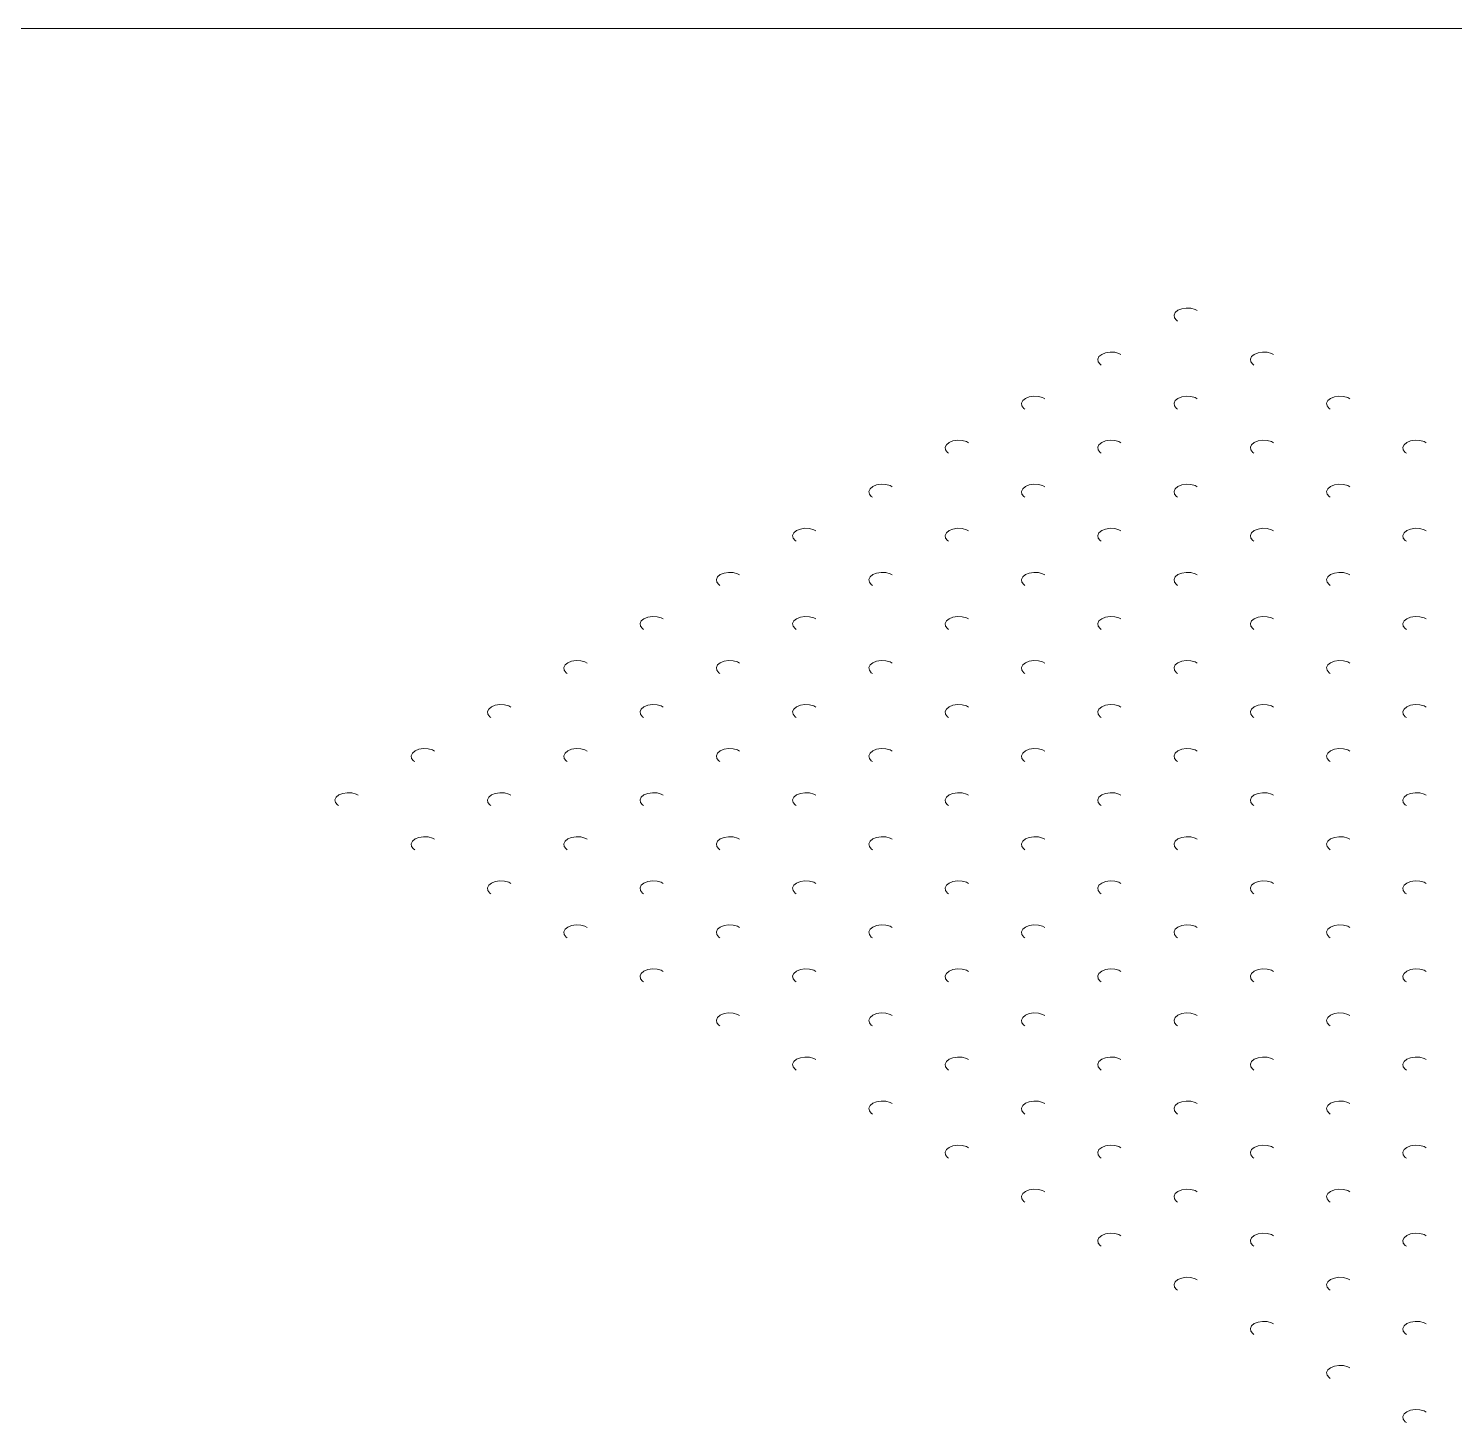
# Model space of a CAD drawing. Header units: millimetres. Extents: x 2 to 278, y 1 to 215.
# Drawn here: x 168.6 to 224.6, y 160 to 214.6 of the extents above; entities that cross this region are included whole.
import ezdxf

# ---------------------------------------------------------------- set-up
doc = ezdxf.new("R2010")
doc.units = ezdxf.units.MM
doc.linetypes.add('HIDDEN', pattern=[1.905, 1.27, -0.635])

msp = doc.modelspace()

# ---------------------------------------------------------------- linework, layer by layer
at = {"color": 7, "linetype": 'Continuous', "lineweight": 18}
msp.add_line((1.5793501, 214.64538), (277.98920685, 214.64538), dxfattribs=at)
at = {"color": 7, "linetype": 'HIDDEN', "lineweight": 18}
for p, q in [((213.73467309, 203.17387361), (213.69366319, 203.20356863)), ((210.74125439, 201.44580977), (210.70024449, 201.47550479)), ((216.7280918, 201.44580978), (216.6870819, 201.47550479)), ((207.7478357, 199.71774592), (207.70682578, 199.74744096)), ((213.73467309, 199.71774594), (213.69366319, 199.74744096)), ((219.72151051, 199.71774594), (219.68050061, 199.74744096)), ((204.75441699, 197.98968209), (204.71340707, 198.01937712)), ((210.74125438, 197.98968211), (210.70024449, 198.01937712)), ((216.7280918, 197.9896821), (216.6870819, 198.01937712)), ((222.71492921, 197.9896821), (222.67391932, 198.01937712)), ((201.76099828, 196.26161826), (201.71998837, 196.29131328)), ((207.74783568, 196.26161826), (207.70682578, 196.29131328)), ((213.73467309, 196.26161827), (213.69366319, 196.29131328)), ((219.72151051, 196.26161827), (219.68050061, 196.29131328)), ((198.76757959, 194.53355441), (198.72656966, 194.56324945)), ((204.754417, 194.53355441), (204.71340707, 194.56324945)), ((210.74125439, 194.53355442), (210.70024449, 194.56324945)), ((216.7280918, 194.53355443), (216.6870819, 194.56324945)), ((222.71492921, 194.53355443), (222.67391932, 194.56324945)), ((195.77416073, 192.80549067), (195.73315095, 192.83518561)), ((201.76099828, 192.80549058), (201.71998837, 192.83518561)), ((207.74783567, 192.8054906), (207.70682578, 192.83518561)), ((213.73467309, 192.80549059), (213.69366319, 192.83518561)), ((219.72151051, 192.80549059), (219.68050061, 192.83518561)), ((192.78074192, 191.0774269), (192.73973225, 191.10712177)), ((198.76757943, 191.07742684), (198.72656966, 191.10712177)), ((204.75441693, 191.07742678), (204.71340707, 191.10712177)), ((210.74125438, 191.07742676), (210.70024449, 191.10712177)), ((216.7280918, 191.07742676), (216.6870819, 191.10712177)), ((222.71492921, 191.07742676), (222.67391932, 191.10712177)), ((189.78732311, 189.34936313), (189.74631354, 189.37905794)), ((195.77416086, 189.34936291), (195.73315095, 189.37905794)), ((201.7609983, 189.3493629), (201.71998837, 189.37905794)), ((207.74783568, 189.34936292), (207.70682578, 189.37905794)), ((213.73467309, 189.34936292), (213.69366319, 189.37905794)), ((219.72151051, 189.34936292), (219.68050061, 189.37905794)), ((186.79390496, 187.62129893), (186.75289483, 187.6509941)), ((192.78074195, 187.6212992), (192.73973225, 187.6509941)), ((198.76757953, 187.6212991), (198.72656966, 187.6509941)), ((204.75441693, 187.62129911), (204.71340707, 187.6509941)), ((210.74125438, 187.62129909), (210.70024449, 187.6509941)), ((216.7280918, 187.62129908), (216.6870819, 187.6509941)), ((222.71492921, 187.62129908), (222.67391932, 187.6509941)), ((183.80048597, 185.89323528), (183.75947612, 185.92293026)), ((189.78732323, 185.89323538), (189.74631354, 185.92293026)), ((195.77416088, 185.89323523), (195.73315095, 185.92293026)), ((201.76099818, 185.8932353), (201.71998837, 185.92293026)), ((207.74783568, 185.89323524), (207.70682578, 185.92293026)), ((213.73467309, 185.89323525), (213.69366319, 185.92293026)), ((219.72151051, 185.89323525), (219.68050061, 185.92293026)), ((180.80706774, 184.16517114), (180.76605742, 184.19486643)), ((186.79390464, 184.16517147), (186.75289483, 184.19486643)), ((192.78074194, 184.16517154), (192.73973225, 184.19486643)), ((198.76757944, 184.16517148), (198.72656966, 184.19486643)), ((204.75441696, 184.16517141), (204.71340707, 184.19486643)), ((210.74125438, 184.16517141), (210.70024449, 184.19486643)), ((216.7280918, 184.16517141), (216.6870819, 184.19486643)), ((222.71492921, 184.16517141), (222.67391932, 184.19486643)), ((183.80048677, 182.43710709), (183.75947612, 182.46680259)), ((189.78732303, 182.43710783), (189.74631354, 182.46680259)), ((195.77416087, 182.43710756), (195.73315095, 182.46680259)), ((201.76099826, 182.43710757), (201.71998837, 182.46680259)), ((207.74783567, 182.43710758), (207.70682578, 182.46680259)), ((213.73467309, 182.43710757), (213.69366319, 182.46680259)), ((219.72151051, 182.43710757), (219.68050061, 182.46680259)), ((186.79390399, 180.7090442), (186.75289483, 180.73873875)), ((192.78074231, 180.70904363), (192.73973225, 180.73873875)), ((198.76757954, 180.70904375), (198.72656966, 180.73873875)), ((204.75441699, 180.70904373), (204.71340707, 180.73873875)), ((210.74125438, 180.70904374), (210.70024449, 180.73873875)), ((216.7280918, 180.70904374), (216.6870819, 180.73873875)), ((222.71492921, 180.70904374), (222.67391932, 180.73873875)), ((189.7873235, 178.98097985), (189.74631354, 179.01067492)), ((195.77416079, 178.98097994), (195.73315095, 179.01067492)), ((201.76099823, 178.98097992), (201.71998837, 179.01067492)), ((207.74783568, 178.9809799), (207.70682578, 179.01067492)), ((213.73467309, 178.9809799), (213.69366319, 179.01067492)), ((219.72151051, 178.9809799), (219.68050061, 179.01067492)), ((192.78074192, 177.2529162), (192.73973225, 177.28261108)), ((198.76757948, 177.25291611), (198.72656966, 177.28261108)), ((204.75441698, 177.25291605), (204.71340707, 177.28261108)), ((210.74125439, 177.25291606), (210.70024449, 177.28261108)), ((216.7280918, 177.25291606), (216.6870819, 177.28261108)), ((222.71492921, 177.25291606), (222.67391932, 177.28261108)), ((195.77416081, 175.52485225), (195.73315095, 175.55454724)), ((201.7609983, 175.5248522), (201.71998837, 175.55454724)), ((207.74783567, 175.52485223), (207.70682578, 175.55454724)), ((213.73467309, 175.52485223), (213.69366319, 175.55454724)), ((219.72151051, 175.52485223), (219.68050061, 175.55454724)), ((198.76757965, 173.79678833), (198.72656966, 173.82648341)), ((204.75441694, 173.79678841), (204.71340707, 173.82648341)), ((210.74125439, 173.79678839), (210.70024449, 173.82648341)), ((216.7280918, 173.79678839), (216.6870819, 173.82648341)), ((222.71492921, 173.79678839), (222.67391932, 173.82648341)), ((201.7609982, 172.06872459), (201.71998837, 172.09841957)), ((207.74783567, 172.06872456), (207.70682578, 172.09841957)), ((213.73467309, 172.06872455), (213.69366319, 172.09841957)), ((219.72151051, 172.06872455), (219.68050061, 172.09841957)), ((204.75441698, 170.34066071), (204.71340707, 170.37035573)), ((210.74125439, 170.34066071), (210.70024449, 170.37035573)), ((216.7280918, 170.34066072), (216.6870819, 170.37035573)), ((222.71492921, 170.34066072), (222.67391932, 170.37035573)), ((207.74783567, 168.61259688), (207.70682578, 168.6422919)), ((213.73467309, 168.61259688), (213.69366319, 168.6422919)), ((219.72151051, 168.61259688), (219.68050061, 168.6422919)), ((210.74125438, 166.88453304), (210.70024449, 166.91422806)), ((216.7280918, 166.88453304), (216.6870819, 166.91422806)), ((222.71492921, 166.88453304), (222.67391932, 166.91422806)), ((213.73467309, 165.15646921), (213.69366319, 165.18616422)), ((219.72151051, 165.15646921), (219.68050061, 165.18616422)), ((216.7280918, 163.42840537), (216.6870819, 163.45810039)), ((222.71492921, 163.42840537), (222.67391932, 163.45810039)), ((219.72151051, 161.70034153), (219.68050061, 161.73003655)), ((222.71492921, 159.9722777), (222.67391932, 160.00197271))]:
    msp.add_line(p, q, dxfattribs=at)
at = {"color": 7, "linetype": 'HIDDEN', "lineweight": 18, "flags": 128}
for points in [[(213.69361877, 203.20356863), (213.6159954, 203.29972116), (213.59997812, 203.40541003), (213.64754328, 203.50788759), (213.75295381, 203.59479355), (213.90349565, 203.65564575), (214.08101124, 203.68310454), (214.26408956, 203.67385796), (214.43064868, 203.6290213), (214.56059911, 203.55400251), (214.6382669, 203.45784998), (214.65428418, 203.35216111), (214.60671902, 203.24968355), (214.51958921, 203.17387361)], [(210.7001543, 201.47550479), (210.62257669, 201.57165733), (210.60655942, 201.67734619), (210.65412457, 201.77982376), (210.75953511, 201.86672971), (210.91007695, 201.92758192), (211.08759253, 201.9550407), (211.27067086, 201.94579412), (211.43722998, 201.90095746), (211.5671804, 201.82593867), (211.64484819, 201.72978614), (211.66086547, 201.62409727), (211.61330031, 201.52161971), (211.5261705, 201.44580977)], [(216.68696403, 201.47550479), (216.60941411, 201.57165733), (216.59339683, 201.67734619), (216.64096199, 201.77982376), (216.74637252, 201.86672971), (216.89691436, 201.92758192), (217.07442994, 201.9550407), (217.25750827, 201.94579412), (217.42406739, 201.90095746), (217.55401781, 201.82593867), (217.63168561, 201.72978614), (217.64770289, 201.62409727), (217.60013773, 201.52161971), (217.51300792, 201.44580978)], [(207.70680904, 199.74744096), (207.62915799, 199.84359349), (207.61314071, 199.94928236), (207.66070587, 200.05175992), (207.7661164, 200.13866588), (207.91665824, 200.19951808), (208.09417382, 200.22697686), (208.27725215, 200.21773028), (208.44381127, 200.17289362), (208.57376169, 200.09787484), (208.65142949, 200.0017223), (208.66744676, 199.89603344), (208.61988161, 199.79355587), (208.53275177, 199.71774593)], [(213.69361877, 199.74744096), (213.6159954, 199.84359349), (213.59997812, 199.94928236), (213.64754328, 200.05175992), (213.75295381, 200.13866588), (213.90349565, 200.19951808), (214.08101124, 200.22697686), (214.26408956, 200.21773028), (214.43064868, 200.17289362), (214.56059911, 200.09787484), (214.6382669, 200.0017223), (214.65428418, 199.89603344), (214.60671902, 199.79355587), (214.51958921, 199.71774594)], [(219.6804285, 199.74744096), (219.60283282, 199.84359349), (219.58681554, 199.94928236), (219.63438069, 200.05175992), (219.73979123, 200.13866588), (219.89033307, 200.19951808), (220.06784865, 200.22697686), (220.25092698, 200.21773028), (220.4174861, 200.17289362), (220.54743652, 200.09787484), (220.62510431, 200.0017223), (220.64112159, 199.89603344), (220.59355644, 199.79355587), (220.50642662, 199.71774594)], [(204.71334457, 198.01937712), (204.63573928, 198.11552965), (204.619722, 198.22121852), (204.66728716, 198.32369608), (204.77269769, 198.41060204), (204.92323953, 198.47145424), (205.10075512, 198.49891303), (205.28383344, 198.48966645), (205.45039256, 198.44482979), (205.58034299, 198.369811), (205.65801078, 198.27365847), (205.67402806, 198.1679696), (205.6264629, 198.06549204), (205.53933308, 197.98968209)], [(210.7001543, 198.01937712), (210.62257669, 198.11552965), (210.60655942, 198.22121852), (210.65412457, 198.32369608), (210.75953511, 198.41060204), (210.91007695, 198.47145424), (211.08759253, 198.49891303), (211.27067086, 198.48966645), (211.43722998, 198.44482979), (211.5671804, 198.369811), (211.64484819, 198.27365847), (211.66086547, 198.1679696), (211.61330031, 198.06549204), (211.52617051, 197.98968211)], [(216.68696403, 198.01937712), (216.60941411, 198.11552965), (216.59339683, 198.22121852), (216.64096199, 198.32369608), (216.74637252, 198.41060204), (216.89691436, 198.47145424), (217.07442994, 198.49891303), (217.25750827, 198.48966645), (217.42406739, 198.44482979), (217.55401781, 198.369811), (217.63168561, 198.27365847), (217.64770289, 198.1679696), (217.60013773, 198.06549204), (217.51300792, 197.9896821)], [(222.67389297, 198.01937712), (222.59625152, 198.11552965), (222.58023424, 198.22121852), (222.6277994, 198.32369608), (222.73320993, 198.41060204), (222.88375178, 198.47145424), (223.06126736, 198.49891303), (223.24434568, 198.48966645), (223.4109048, 198.44482979), (223.54085523, 198.369811), (223.61852302, 198.27365847), (223.6345403, 198.1679696), (223.58697514, 198.06549204), (223.49984533, 197.9896821)], [(201.7198801, 196.29131328), (201.64232057, 196.38746582), (201.6263033, 196.49315468), (201.67386845, 196.59563225), (201.77927898, 196.6825382), (201.92982083, 196.74339041), (202.10733641, 196.77084919), (202.29041473, 196.76160261), (202.45697385, 196.71676595), (202.58692428, 196.64174716), (202.66459207, 196.54559463), (202.68060935, 196.43990576), (202.63304419, 196.3374282), (202.54591437, 196.26161826)], [(207.70680904, 196.29131328), (207.62915799, 196.38746582), (207.61314071, 196.49315468), (207.66070587, 196.59563225), (207.7661164, 196.6825382), (207.91665824, 196.74339041), (208.09417382, 196.77084919), (208.27725215, 196.76160261), (208.44381127, 196.71676595), (208.57376169, 196.64174716), (208.65142949, 196.54559463), (208.66744676, 196.43990576), (208.61988161, 196.3374282), (208.53275179, 196.26161826)], [(213.69361877, 196.29131328), (213.6159954, 196.38746582), (213.59997812, 196.49315468), (213.64754328, 196.59563225), (213.75295381, 196.6825382), (213.90349565, 196.74339041), (214.08101124, 196.77084919), (214.26408956, 196.76160261), (214.43064868, 196.71676595), (214.56059911, 196.64174716), (214.6382669, 196.54559463), (214.65428418, 196.43990576), (214.60671902, 196.3374282), (214.51958921, 196.26161827)], [(219.6804285, 196.29131328), (219.60283282, 196.38746582), (219.58681554, 196.49315468), (219.63438069, 196.59563225), (219.73979123, 196.6825382), (219.89033307, 196.74339041), (220.06784865, 196.77084919), (220.25092698, 196.76160261), (220.4174861, 196.71676595), (220.54743652, 196.64174716), (220.62510431, 196.54559463), (220.64112159, 196.43990576), (220.59355644, 196.3374282), (220.50642662, 196.26161827)], [(198.72653484, 194.56324945), (198.64890187, 194.65940198), (198.63288459, 194.76509085), (198.68044975, 194.86756841), (198.78586028, 194.95447437), (198.93640212, 195.01532657), (199.1139177, 195.04278535), (199.29699603, 195.03353877), (199.46355515, 194.98870211), (199.59350557, 194.91368333), (199.67117337, 194.81753079), (199.68719064, 194.71184193), (199.63962549, 194.60936436), (199.55249565, 194.53355441)], [(204.71334457, 194.56324945), (204.63573928, 194.65940198), (204.619722, 194.76509085), (204.66728716, 194.86756841), (204.77269769, 194.95447437), (204.92323953, 195.01532657), (205.10075512, 195.04278535), (205.28383344, 195.03353877), (205.45039256, 194.98870211), (205.58034299, 194.91368333), (205.65801078, 194.81753079), (205.67402806, 194.71184193), (205.6264629, 194.60936436), (205.53933306, 194.53355441)], [(210.7001543, 194.56324945), (210.62257669, 194.65940198), (210.60655942, 194.76509085), (210.65412457, 194.86756841), (210.75953511, 194.95447437), (210.91007695, 195.01532657), (211.08759253, 195.04278535), (211.27067086, 195.03353877), (211.43722998, 194.98870211), (211.5671804, 194.91368333), (211.64484819, 194.81753079), (211.66086547, 194.71184193), (211.61330031, 194.60936436), (211.5261705, 194.53355442)], [(216.68696403, 194.56324945), (216.60941411, 194.65940198), (216.59339683, 194.76509085), (216.64096199, 194.86756841), (216.74637252, 194.95447437), (216.89691436, 195.01532657), (217.07442994, 195.04278535), (217.25750827, 195.03353877), (217.42406739, 194.98870211), (217.55401781, 194.91368333), (217.63168561, 194.81753079), (217.64770289, 194.71184193), (217.60013773, 194.60936436), (217.51300792, 194.53355443)], [(222.67389297, 194.56324945), (222.59625152, 194.65940198), (222.58023424, 194.76509085), (222.6277994, 194.86756841), (222.73320993, 194.95447437), (222.88375178, 195.01532657), (223.06126736, 195.04278535), (223.24434568, 195.03353877), (223.4109048, 194.98870211), (223.54085523, 194.91368333), (223.61852302, 194.81753079), (223.6345403, 194.71184193), (223.58697514, 194.60936436), (223.49984533, 194.53355443)], [(195.73307037, 192.83518561), (195.65548316, 192.93133814), (195.63946588, 193.03702701), (195.68703104, 193.13950457), (195.79244157, 193.22641053), (195.94298341, 193.28726273), (196.120499, 193.31472152), (196.30357732, 193.30547494), (196.47013644, 193.26063828), (196.60008687, 193.18561949), (196.67775466, 193.08946696), (196.69377194, 192.98377809), (196.64620678, 192.88130053), (196.55907708, 192.80549066)], [(201.7198801, 192.83518561), (201.64232057, 192.93133814), (201.6263033, 193.03702701), (201.67386845, 193.13950457), (201.77927898, 193.22641053), (201.92982083, 193.28726273), (202.10733641, 193.31472152), (202.29041473, 193.30547494), (202.45697385, 193.26063828), (202.58692428, 193.18561949), (202.66459207, 193.08946696), (202.68060935, 192.98377809), (202.63304419, 192.88130053), (202.54591436, 192.80549058)], [(207.70680904, 192.83518561), (207.62915799, 192.93133814), (207.61314071, 193.03702701), (207.66070587, 193.13950457), (207.7661164, 193.22641053), (207.91665824, 193.28726273), (208.09417382, 193.31472152), (208.27725215, 193.30547494), (208.44381127, 193.26063828), (208.57376169, 193.18561949), (208.65142949, 193.08946696), (208.66744676, 192.98377809), (208.61988161, 192.88130053), (208.53275181, 192.8054906)], [(213.69361877, 192.83518561), (213.6159954, 192.93133814), (213.59997812, 193.03702701), (213.64754328, 193.13950457), (213.75295381, 193.22641053), (213.90349565, 193.28726273), (214.08101124, 193.31472152), (214.26408956, 193.30547494), (214.43064868, 193.26063828), (214.56059911, 193.18561949), (214.6382669, 193.08946696), (214.65428418, 192.98377809), (214.60671902, 192.88130053), (214.51958921, 192.80549059)], [(219.6804285, 192.83518561), (219.60283282, 192.93133814), (219.58681554, 193.03702701), (219.63438069, 193.13950457), (219.73979123, 193.22641053), (219.89033307, 193.28726273), (220.06784865, 193.31472152), (220.25092698, 193.30547494), (220.4174861, 193.26063828), (220.54743652, 193.18561949), (220.62510431, 193.08946696), (220.64112159, 192.98377809), (220.59355644, 192.88130053), (220.50642662, 192.80549059)], [(192.73972511, 191.10712177), (192.66206445, 191.20327431), (192.64604717, 191.30896317), (192.69361233, 191.41144074), (192.79902286, 191.49834669), (192.94956471, 191.5591989), (193.12708029, 191.58665768), (193.31015861, 191.5774111), (193.47671773, 191.53257444), (193.60666816, 191.45755565), (193.68433595, 191.36140312), (193.70035323, 191.25571425), (193.65278807, 191.15323669), (193.56565847, 191.07742689)], [(198.72653484, 191.10712177), (198.64890187, 191.20327431), (198.63288459, 191.30896317), (198.68044975, 191.41144074), (198.78586028, 191.49834669), (198.93640212, 191.5591989), (199.1139177, 191.58665768), (199.29699603, 191.5774111), (199.46355515, 191.53257444), (199.59350557, 191.45755565), (199.67117337, 191.36140312), (199.68719064, 191.25571425), (199.63962549, 191.15323669), (199.5524958, 191.07742683)], [(204.71334457, 191.10712177), (204.63573928, 191.20327431), (204.619722, 191.30896317), (204.66728716, 191.41144074), (204.77269769, 191.49834669), (204.92323953, 191.5591989), (205.10075512, 191.58665768), (205.28383344, 191.5774111), (205.45039256, 191.53257444), (205.58034299, 191.45755565), (205.65801078, 191.36140312), (205.67402806, 191.25571425), (205.6264629, 191.15323669), (205.53933313, 191.07742678)], [(210.7001543, 191.10712177), (210.62257669, 191.20327431), (210.60655942, 191.30896317), (210.65412457, 191.41144074), (210.75953511, 191.49834669), (210.91007695, 191.5591989), (211.08759253, 191.58665768), (211.27067086, 191.5774111), (211.43722998, 191.53257444), (211.5671804, 191.45755565), (211.64484819, 191.36140312), (211.66086547, 191.25571425), (211.61330031, 191.15323669), (211.5261705, 191.07742676)], [(216.68696403, 191.10712177), (216.60941411, 191.20327431), (216.59339683, 191.30896317), (216.64096199, 191.41144074), (216.74637252, 191.49834669), (216.89691436, 191.5591989), (217.07442994, 191.58665768), (217.25750827, 191.5774111), (217.42406739, 191.53257444), (217.55401781, 191.45755565), (217.63168561, 191.36140312), (217.64770289, 191.25571425), (217.60013773, 191.15323669), (217.51300792, 191.07742676)], [(222.67389297, 191.10712177), (222.59625152, 191.20327431), (222.58023424, 191.30896317), (222.6277994, 191.41144074), (222.73320993, 191.49834669), (222.88375178, 191.5591989), (223.06126736, 191.58665768), (223.24434568, 191.5774111), (223.4109048, 191.53257444), (223.54085523, 191.45755565), (223.61852302, 191.36140312), (223.6345403, 191.25571425), (223.58697514, 191.15323669), (223.49984533, 191.07742676)], [(189.74626064, 189.37905794), (189.66864575, 189.47521047), (189.65262847, 189.58089934), (189.70019362, 189.6833769), (189.80560416, 189.77028286), (189.956146, 189.83113506), (190.13366158, 189.85859384), (190.31673991, 189.84934726), (190.48329903, 189.8045106), (190.61324945, 189.72949182), (190.69091724, 189.63333928), (190.70693452, 189.52765042), (190.65936937, 189.42517285), (190.57223987, 189.34936312)], [(195.73307037, 189.37905794), (195.65548316, 189.47521047), (195.63946588, 189.58089934), (195.68703104, 189.6833769), (195.79244157, 189.77028286), (195.94298341, 189.83113506), (196.120499, 189.85859384), (196.30357732, 189.84934726), (196.47013644, 189.8045106), (196.60008687, 189.72949182), (196.67775466, 189.63333928), (196.69377194, 189.52765042), (196.64620678, 189.42517285), (196.55907696, 189.34936291)], [(201.7198801, 189.37905794), (201.64232057, 189.47521047), (201.6263033, 189.58089934), (201.67386845, 189.6833769), (201.77927898, 189.77028286), (201.92982083, 189.83113506), (202.10733641, 189.85859384), (202.29041473, 189.84934726), (202.45697385, 189.8045106), (202.58692428, 189.72949182), (202.66459207, 189.63333928), (202.68060935, 189.52765042), (202.63304419, 189.42517285), (202.54591435, 189.3493629)], [(207.70680904, 189.37905794), (207.62915799, 189.47521047), (207.61314071, 189.58089934), (207.66070587, 189.6833769), (207.7661164, 189.77028286), (207.91665824, 189.83113506), (208.09417382, 189.85859384), (208.27725215, 189.84934726), (208.44381127, 189.8045106), (208.57376169, 189.72949182), (208.65142949, 189.63333928), (208.66744676, 189.52765042), (208.61988161, 189.42517285), (208.5327518, 189.34936292)], [(213.69361877, 189.37905794), (213.6159954, 189.47521047), (213.59997812, 189.58089934), (213.64754328, 189.6833769), (213.75295381, 189.77028286), (213.90349565, 189.83113506), (214.08101124, 189.85859384), (214.26408956, 189.84934726), (214.43064868, 189.8045106), (214.56059911, 189.72949182), (214.6382669, 189.63333928), (214.65428418, 189.52765042), (214.60671902, 189.42517285), (214.51958921, 189.34936292)], [(219.6804285, 189.37905794), (219.60283282, 189.47521047), (219.58681554, 189.58089934), (219.63438069, 189.6833769), (219.73979123, 189.77028286), (219.89033307, 189.83113506), (220.06784865, 189.85859384), (220.25092698, 189.84934726), (220.4174861, 189.8045106), (220.54743652, 189.72949182), (220.62510431, 189.63333928), (220.64112159, 189.52765042), (220.59355644, 189.42517285), (220.50642662, 189.34936292)], [(186.75279617, 187.6509941), (186.67522704, 187.74714663), (186.65920976, 187.8528355), (186.70677492, 187.95531306), (186.81218545, 188.04221902), (186.96272729, 188.10307122), (187.14024287, 188.13053001), (187.3233212, 188.12128343), (187.48988032, 188.07644677), (187.61983074, 188.00142798), (187.69749854, 187.90527545), (187.71351582, 187.79958658), (187.66595066, 187.69710902), (187.57882062, 187.62129894)], [(192.73972511, 187.6509941), (192.66206445, 187.74714663), (192.64604717, 187.8528355), (192.69361233, 187.95531306), (192.79902286, 188.04221902), (192.94956471, 188.10307122), (193.12708029, 188.13053001), (193.31015861, 188.12128343), (193.47671773, 188.07644677), (193.60666816, 188.00142798), (193.68433595, 187.90527545), (193.70035323, 187.79958658), (193.65278807, 187.69710902), (193.56565844, 187.6212992)], [(198.72653484, 187.6509941), (198.64890187, 187.74714663), (198.63288459, 187.8528355), (198.68044975, 187.95531306), (198.78586028, 188.04221902), (198.93640212, 188.10307122), (199.1139177, 188.13053001), (199.29699603, 188.12128343), (199.46355515, 188.07644677), (199.59350557, 188.00142798), (199.67117337, 187.90527545), (199.68719064, 187.79958658), (199.63962549, 187.69710902), (199.5524957, 187.6212991)], [(204.71334457, 187.6509941), (204.63573928, 187.74714663), (204.619722, 187.8528355), (204.66728716, 187.95531306), (204.77269769, 188.04221902), (204.92323953, 188.10307122), (205.10075512, 188.13053001), (205.28383344, 188.12128343), (205.45039256, 188.07644677), (205.58034299, 188.00142798), (205.65801078, 187.90527545), (205.67402806, 187.79958658), (205.6264629, 187.69710902), (205.53933312, 187.6212991)], [(210.7001543, 187.6509941), (210.62257669, 187.74714663), (210.60655942, 187.8528355), (210.65412457, 187.95531306), (210.75953511, 188.04221902), (210.91007695, 188.10307122), (211.08759253, 188.13053001), (211.27067086, 188.12128343), (211.43722998, 188.07644677), (211.5671804, 188.00142798), (211.64484819, 187.90527545), (211.66086547, 187.79958658), (211.61330031, 187.69710902), (211.52617051, 187.62129909)], [(216.68696403, 187.6509941), (216.60941411, 187.74714663), (216.59339683, 187.8528355), (216.64096199, 187.95531306), (216.74637252, 188.04221902), (216.89691436, 188.10307122), (217.07442994, 188.13053001), (217.25750827, 188.12128343), (217.42406739, 188.07644677), (217.55401781, 188.00142798), (217.63168561, 187.90527545), (217.64770289, 187.79958658), (217.60013773, 187.69710902), (217.51300792, 187.62129908)], [(222.67389297, 187.6509941), (222.59625152, 187.74714663), (222.58023424, 187.8528355), (222.6277994, 187.95531306), (222.73320993, 188.04221902), (222.88375178, 188.10307122), (223.06126736, 188.13053001), (223.24434568, 188.12128343), (223.4109048, 188.07644677), (223.54085523, 188.00142798), (223.61852302, 187.90527545), (223.6345403, 187.79958658), (223.58697514, 187.69710902), (223.49984533, 187.62129908)], [(183.75945091, 185.92293026), (183.68180833, 186.0190828), (183.66579105, 186.12477166), (183.71335621, 186.22724923), (183.81876674, 186.31415518), (183.96930858, 186.37500739), (184.14682417, 186.40246617), (184.32990249, 186.39321959), (184.49646161, 186.34838293), (184.62641204, 186.27336414), (184.70407983, 186.17721161), (184.72009711, 186.07152274), (184.67253195, 185.96904518), (184.58540218, 185.89323527)], [(189.74626064, 185.92293026), (189.66864575, 186.0190828), (189.65262847, 186.12477166), (189.70019362, 186.22724923), (189.80560416, 186.31415518), (189.956146, 186.37500739), (190.13366158, 186.40246617), (190.31673991, 186.39321959), (190.48329903, 186.34838293), (190.61324945, 186.27336414), (190.69091724, 186.17721161), (190.70693452, 186.07152274), (190.65936937, 185.96904518), (190.57223975, 185.89323537)], [(195.73307037, 185.92293026), (195.65548316, 186.0190828), (195.63946588, 186.12477166), (195.68703104, 186.22724923), (195.79244157, 186.31415518), (195.94298341, 186.37500739), (196.120499, 186.40246617), (196.30357732, 186.39321959), (196.47013644, 186.34838293), (196.60008687, 186.27336414), (196.67775466, 186.17721161), (196.69377194, 186.07152274), (196.64620678, 185.96904518), (196.55907694, 185.89323523)], [(201.7198801, 185.92293026), (201.64232057, 186.0190828), (201.6263033, 186.12477166), (201.67386845, 186.22724923), (201.77927898, 186.31415518), (201.92982083, 186.37500739), (202.10733641, 186.40246617), (202.29041473, 186.39321959), (202.45697385, 186.34838293), (202.58692428, 186.27336414), (202.66459207, 186.17721161), (202.68060935, 186.07152274), (202.63304419, 185.96904518), (202.54591446, 185.89323529)], [(207.70680904, 185.92293026), (207.62915799, 186.0190828), (207.61314071, 186.12477166), (207.66070587, 186.22724923), (207.7661164, 186.31415518), (207.91665824, 186.37500739), (208.09417382, 186.40246617), (208.27725215, 186.39321959), (208.44381127, 186.34838293), (208.57376169, 186.27336414), (208.65142949, 186.17721161), (208.66744676, 186.07152274), (208.61988161, 185.96904518), (208.53275179, 185.89323524)], [(213.69361877, 185.92293026), (213.6159954, 186.0190828), (213.59997812, 186.12477166), (213.64754328, 186.22724923), (213.75295381, 186.31415518), (213.90349565, 186.37500739), (214.08101124, 186.40246617), (214.26408956, 186.39321959), (214.43064868, 186.34838293), (214.56059911, 186.27336414), (214.6382669, 186.17721161), (214.65428418, 186.07152274), (214.60671902, 185.96904518), (214.51958921, 185.89323525)], [(219.6804285, 185.92293026), (219.60283282, 186.0190828), (219.58681554, 186.12477166), (219.63438069, 186.22724923), (219.73979123, 186.31415518), (219.89033307, 186.37500739), (220.06784865, 186.40246617), (220.25092698, 186.39321959), (220.4174861, 186.34838293), (220.54743652, 186.27336414), (220.62510431, 186.17721161), (220.64112159, 186.07152274), (220.59355644, 185.96904518), (220.50642662, 185.89323525)], [(180.76598644, 184.19486643), (180.68838962, 184.29101896), (180.67237235, 184.39670783), (180.7199375, 184.49918539), (180.82534804, 184.58609135), (180.97588988, 184.64694355), (181.15340546, 184.67440233), (181.33648379, 184.66515575), (181.5030429, 184.62031909), (181.63299333, 184.54530031), (181.71066112, 184.44914777), (181.7266784, 184.34345891), (181.67911324, 184.24098134), (181.59198303, 184.16517115)], [(186.75279617, 184.19486643), (186.67522704, 184.29101896), (186.65920976, 184.39670783), (186.70677492, 184.49918539), (186.81218545, 184.58609135), (186.96272729, 184.64694355), (187.14024287, 184.67440233), (187.3233212, 184.66515575), (187.48988032, 184.62031909), (187.61983074, 184.54530031), (187.69749854, 184.44914777), (187.71351582, 184.34345891), (187.66595066, 184.24098134), (187.57882093, 184.16517146)], [(192.73972511, 184.19486643), (192.66206445, 184.29101896), (192.64604717, 184.39670783), (192.69361233, 184.49918539), (192.79902286, 184.58609135), (192.94956471, 184.64694355), (193.12708029, 184.67440233), (193.31015861, 184.66515575), (193.47671773, 184.62031909), (193.60666816, 184.54530031), (193.68433595, 184.44914777), (193.70035323, 184.34345891), (193.65278807, 184.24098134), (193.56565846, 184.16517153)], [(198.72653484, 184.19486643), (198.64890187, 184.29101896), (198.63288459, 184.39670783), (198.68044975, 184.49918539), (198.78586028, 184.58609135), (198.93640212, 184.64694355), (199.1139177, 184.67440233), (199.29699603, 184.66515575), (199.46355515, 184.62031909), (199.59350557, 184.54530031), (199.67117337, 184.44914777), (199.68719064, 184.34345891), (199.63962549, 184.24098134), (199.55249579, 184.16517148)], [(204.71334457, 184.19486643), (204.63573928, 184.29101896), (204.619722, 184.39670783), (204.66728716, 184.49918539), (204.77269769, 184.58609135), (204.92323953, 184.64694355), (205.10075512, 184.67440233), (205.28383344, 184.66515575), (205.45039256, 184.62031909), (205.58034299, 184.54530031), (205.65801078, 184.44914777), (205.67402806, 184.34345891), (205.6264629, 184.24098134), (205.53933309, 184.16517141)], [(210.7001543, 184.19486643), (210.62257669, 184.29101896), (210.60655942, 184.39670783), (210.65412457, 184.49918539), (210.75953511, 184.58609135), (210.91007695, 184.64694355), (211.08759253, 184.67440233), (211.27067086, 184.66515575), (211.43722998, 184.62031909), (211.5671804, 184.54530031), (211.64484819, 184.44914777), (211.66086547, 184.34345891), (211.61330031, 184.24098134), (211.52617051, 184.16517141)], [(216.68696403, 184.19486643), (216.60941411, 184.29101896), (216.59339683, 184.39670783), (216.64096199, 184.49918539), (216.74637252, 184.58609135), (216.89691436, 184.64694355), (217.07442994, 184.67440233), (217.25750827, 184.66515575), (217.42406739, 184.62031909), (217.55401781, 184.54530031), (217.63168561, 184.44914777), (217.64770289, 184.34345891), (217.60013773, 184.24098134), (217.51300792, 184.16517141)], [(222.67389297, 184.19486643), (222.59625152, 184.29101896), (222.58023424, 184.39670783), (222.6277994, 184.49918539), (222.73320993, 184.58609135), (222.88375178, 184.64694355), (223.06126736, 184.67440233), (223.24434568, 184.66515575), (223.4109048, 184.62031909), (223.54085523, 184.54530031), (223.61852302, 184.44914777), (223.6345403, 184.34345891), (223.58697514, 184.24098134), (223.49984533, 184.16517141)], [(183.75945091, 182.46680259), (183.68180833, 182.56295512), (183.66579105, 182.66864399), (183.71335621, 182.77112155), (183.81876674, 182.85802751), (183.96930858, 182.91887971), (184.14682417, 182.9463385), (184.32990249, 182.93709192), (184.49646161, 182.89225526), (184.62641204, 182.81723647), (184.70407983, 182.72108394), (184.72009711, 182.61539507), (184.67253195, 182.51291751), (184.58540142, 182.43710711)], [(189.74626064, 182.46680259), (189.66864575, 182.56295512), (189.65262847, 182.66864399), (189.70019362, 182.77112155), (189.80560416, 182.85802751), (189.956146, 182.91887971), (190.13366158, 182.9463385), (190.31673991, 182.93709192), (190.48329903, 182.89225526), (190.61324945, 182.81723647), (190.69091724, 182.72108394), (190.70693452, 182.61539507), (190.65936937, 182.51291751), (190.57223994, 182.43710782)], [(195.73307037, 182.46680259), (195.65548316, 182.56295512), (195.63946588, 182.66864399), (195.68703104, 182.77112155), (195.79244157, 182.85802751), (195.94298341, 182.91887971), (196.120499, 182.9463385), (196.30357732, 182.93709192), (196.47013644, 182.89225526), (196.60008687, 182.81723647), (196.67775466, 182.72108394), (196.69377194, 182.61539507), (196.64620678, 182.51291751), (196.55907695, 182.43710756)], [(201.7198801, 182.46680259), (201.64232057, 182.56295512), (201.6263033, 182.66864399), (201.67386845, 182.77112155), (201.77927898, 182.85802751), (201.92982083, 182.91887971), (202.10733641, 182.9463385), (202.29041473, 182.93709192), (202.45697385, 182.89225526), (202.58692428, 182.81723647), (202.66459207, 182.72108394), (202.68060935, 182.61539507), (202.63304419, 182.51291751), (202.54591438, 182.43710757)], [(207.70680904, 182.46680259), (207.62915799, 182.56295512), (207.61314071, 182.66864399), (207.66070587, 182.77112155), (207.7661164, 182.85802751), (207.91665824, 182.91887971), (208.09417382, 182.9463385), (208.27725215, 182.93709192), (208.44381127, 182.89225526), (208.57376169, 182.81723647), (208.65142949, 182.72108394), (208.66744676, 182.61539507), (208.61988161, 182.51291751), (208.53275181, 182.43710758)], [(213.69361877, 182.46680259), (213.6159954, 182.56295512), (213.59997812, 182.66864399), (213.64754328, 182.77112155), (213.75295381, 182.85802751), (213.90349565, 182.91887971), (214.08101124, 182.9463385), (214.26408956, 182.93709192), (214.43064868, 182.89225526), (214.56059911, 182.81723647), (214.6382669, 182.72108394), (214.65428418, 182.61539507), (214.60671902, 182.51291751), (214.51958921, 182.43710757)], [(219.6804285, 182.46680259), (219.60283282, 182.56295512), (219.58681554, 182.66864399), (219.63438069, 182.77112155), (219.73979123, 182.85802751), (219.89033307, 182.91887971), (220.06784865, 182.9463385), (220.25092698, 182.93709192), (220.4174861, 182.89225526), (220.54743652, 182.81723647), (220.62510431, 182.72108394), (220.64112159, 182.61539507), (220.59355644, 182.51291751), (220.50642662, 182.43710757)], [(186.75279617, 180.73873875), (186.67522704, 180.83489129), (186.65920976, 180.94058015), (186.70677492, 181.04305772), (186.81218545, 181.12996367), (186.96272729, 181.19081588), (187.14024287, 181.21827466), (187.3233212, 181.20902808), (187.48988032, 181.16419142), (187.61983074, 181.08917263), (187.69749854, 180.9930201), (187.71351582, 180.88733123), (187.66595066, 180.78485367), (187.57882155, 180.70904418)], [(192.73972511, 180.73873875), (192.66206445, 180.83489129), (192.64604717, 180.94058015), (192.69361233, 181.04305772), (192.79902286, 181.12996367), (192.94956471, 181.19081588), (193.12708029, 181.21827466), (193.31015861, 181.20902808), (193.47671773, 181.16419142), (193.60666816, 181.08917263), (193.68433595, 180.9930201), (193.70035323, 180.88733123), (193.65278807, 180.78485367), (193.5656581, 180.70904363)], [(198.72653484, 180.73873875), (198.64890187, 180.83489129), (198.63288459, 180.94058015), (198.68044975, 181.04305772), (198.78586028, 181.12996367), (198.93640212, 181.19081588), (199.1139177, 181.21827466), (199.29699603, 181.20902808), (199.46355515, 181.16419142), (199.59350557, 181.08917263), (199.67117337, 180.9930201), (199.68719064, 180.88733123), (199.63962549, 180.78485367), (199.55249569, 180.70904375)], [(204.71334457, 180.73873875), (204.63573928, 180.83489129), (204.619722, 180.94058015), (204.66728716, 181.04305772), (204.77269769, 181.12996367), (204.92323953, 181.19081588), (205.10075512, 181.21827466), (205.28383344, 181.20902808), (205.45039256, 181.16419142), (205.58034299, 181.08917263), (205.65801078, 180.9930201), (205.67402806, 180.88733123), (205.6264629, 180.78485367), (205.53933307, 180.70904373)], [(210.7001543, 180.73873875), (210.62257669, 180.83489129), (210.60655942, 180.94058015), (210.65412457, 181.04305772), (210.75953511, 181.12996367), (210.91007695, 181.19081588), (211.08759253, 181.21827466), (211.27067086, 181.20902808), (211.43722998, 181.16419142), (211.5671804, 181.08917263), (211.64484819, 180.9930201), (211.66086547, 180.88733123), (211.61330031, 180.78485367), (211.5261705, 180.70904374)], [(216.68696403, 180.73873875), (216.60941411, 180.83489129), (216.59339683, 180.94058015), (216.64096199, 181.04305772), (216.74637252, 181.12996367), (216.89691436, 181.19081588), (217.07442994, 181.21827466), (217.25750827, 181.20902808), (217.42406739, 181.16419142), (217.55401781, 181.08917263), (217.63168561, 180.9930201), (217.64770289, 180.88733123), (217.60013773, 180.78485367), (217.51300792, 180.70904374)], [(222.67389297, 180.73873875), (222.59625152, 180.83489129), (222.58023424, 180.94058015), (222.6277994, 181.04305772), (222.73320993, 181.12996367), (222.88375178, 181.19081588), (223.06126736, 181.21827466), (223.24434568, 181.20902808), (223.4109048, 181.16419142), (223.54085523, 181.08917263), (223.61852302, 180.9930201), (223.6345403, 180.88733123), (223.58697514, 180.78485367), (223.49984533, 180.70904374)], [(189.74626064, 179.01067492), (189.66864575, 179.10682745), (189.65262847, 179.21251632), (189.70019362, 179.31499388), (189.80560416, 179.40189984), (189.956146, 179.46275204), (190.13366158, 179.49021082), (190.31673991, 179.48096424), (190.48329903, 179.43612758), (190.61324945, 179.3611088), (190.69091724, 179.26495626), (190.70693452, 179.1592674), (190.65936937, 179.05678983), (190.57223949, 178.98097986)], [(195.73307037, 179.01067492), (195.65548316, 179.10682745), (195.63946588, 179.21251632), (195.68703104, 179.31499388), (195.79244157, 179.40189984), (195.94298341, 179.46275204), (196.120499, 179.49021082), (196.30357732, 179.48096424), (196.47013644, 179.43612758), (196.60008687, 179.3611088), (196.67775466, 179.26495626), (196.69377194, 179.1592674), (196.64620678, 179.05678983), (196.55907703, 178.98097994)], [(201.7198801, 179.01067492), (201.64232057, 179.10682745), (201.6263033, 179.21251632), (201.67386845, 179.31499388), (201.77927898, 179.40189984), (201.92982083, 179.46275204), (202.10733641, 179.49021082), (202.29041473, 179.48096424), (202.45697385, 179.43612758), (202.58692428, 179.3611088), (202.66459207, 179.26495626), (202.68060935, 179.1592674), (202.63304419, 179.05678983), (202.54591442, 178.98097992)], [(207.70680904, 179.01067492), (207.62915799, 179.10682745), (207.61314071, 179.21251632), (207.66070587, 179.31499388), (207.7661164, 179.40189984), (207.91665824, 179.46275204), (208.09417382, 179.49021082), (208.27725215, 179.48096424), (208.44381127, 179.43612758), (208.57376169, 179.3611088), (208.65142949, 179.26495626), (208.66744676, 179.1592674), (208.61988161, 179.05678983), (208.53275179, 178.9809799)], [(213.69361877, 179.01067492), (213.6159954, 179.10682745), (213.59997812, 179.21251632), (213.64754328, 179.31499388), (213.75295381, 179.40189984), (213.90349565, 179.46275204), (214.08101124, 179.49021082), (214.26408956, 179.48096424), (214.43064868, 179.43612758), (214.56059911, 179.3611088), (214.6382669, 179.26495626), (214.65428418, 179.1592674), (214.60671902, 179.05678983), (214.51958921, 178.9809799)], [(219.6804285, 179.01067492), (219.60283282, 179.10682745), (219.58681554, 179.21251632), (219.63438069, 179.31499388), (219.73979123, 179.40189984), (219.89033307, 179.46275204), (220.06784865, 179.49021082), (220.25092698, 179.48096424), (220.4174861, 179.43612758), (220.54743652, 179.3611088), (220.62510431, 179.26495626), (220.64112159, 179.1592674), (220.59355644, 179.05678983), (220.50642662, 178.9809799)], [(192.73972511, 177.28261108), (192.66206445, 177.37876361), (192.64604717, 177.48445248), (192.69361233, 177.58693004), (192.79902286, 177.673836), (192.94956471, 177.7346882), (193.12708029, 177.76214699), (193.31015861, 177.75290041), (193.47671773, 177.70806375), (193.60666816, 177.63304496), (193.68433595, 177.53689243), (193.70035323, 177.43120356), (193.65278807, 177.328726), (193.56565847, 177.2529162)], [(198.72653484, 177.28261108), (198.64890187, 177.37876361), (198.63288459, 177.48445248), (198.68044975, 177.58693004), (198.78586028, 177.673836), (198.93640212, 177.7346882), (199.1139177, 177.76214699), (199.29699603, 177.75290041), (199.46355515, 177.70806375), (199.59350557, 177.63304496), (199.67117337, 177.53689243), (199.68719064, 177.43120356), (199.63962549, 177.328726), (199.55249575, 177.25291611)], [(204.71334457, 177.28261108), (204.63573928, 177.37876361), (204.619722, 177.48445248), (204.66728716, 177.58693004), (204.77269769, 177.673836), (204.92323953, 177.7346882), (205.10075512, 177.76214699), (205.28383344, 177.75290041), (205.45039256, 177.70806375), (205.58034299, 177.63304496), (205.65801078, 177.53689243), (205.67402806, 177.43120356), (205.6264629, 177.328726), (205.53933308, 177.25291606)], [(210.7001543, 177.28261108), (210.62257669, 177.37876361), (210.60655942, 177.48445248), (210.65412457, 177.58693004), (210.75953511, 177.673836), (210.91007695, 177.7346882), (211.08759253, 177.76214699), (211.27067086, 177.75290041), (211.43722998, 177.70806375), (211.5671804, 177.63304496), (211.64484819, 177.53689243), (211.66086547, 177.43120356), (211.61330031, 177.328726), (211.5261705, 177.25291606)], [(216.68696403, 177.28261108), (216.60941411, 177.37876361), (216.59339683, 177.48445248), (216.64096199, 177.58693004), (216.74637252, 177.673836), (216.89691436, 177.7346882), (217.07442994, 177.76214699), (217.25750827, 177.75290041), (217.42406739, 177.70806375), (217.55401781, 177.63304496), (217.63168561, 177.53689243), (217.64770289, 177.43120356), (217.60013773, 177.328726), (217.51300792, 177.25291606)], [(222.67389297, 177.28261108), (222.59625152, 177.37876361), (222.58023424, 177.48445248), (222.6277994, 177.58693004), (222.73320993, 177.673836), (222.88375178, 177.7346882), (223.06126736, 177.76214699), (223.24434568, 177.75290041), (223.4109048, 177.70806375), (223.54085523, 177.63304496), (223.61852302, 177.53689243), (223.6345403, 177.43120356), (223.58697514, 177.328726), (223.49984533, 177.25291606)], [(195.73307037, 175.55454724), (195.65548316, 175.65069978), (195.63946588, 175.75638864), (195.68703104, 175.85886621), (195.79244157, 175.94577216), (195.94298341, 176.00662437), (196.120499, 176.03408315), (196.30357732, 176.02483657), (196.47013644, 175.97999991), (196.60008687, 175.90498112), (196.67775466, 175.80882859), (196.69377194, 175.70313972), (196.64620678, 175.60066216), (196.55907701, 175.52485225)], [(201.7198801, 175.55454724), (201.64232057, 175.65069978), (201.6263033, 175.75638864), (201.67386845, 175.85886621), (201.77927898, 175.94577216), (201.92982083, 176.00662437), (202.10733641, 176.03408315), (202.29041473, 176.02483657), (202.45697385, 175.97999991), (202.58692428, 175.90498112), (202.66459207, 175.80882859), (202.68060935, 175.70313972), (202.63304419, 175.60066216), (202.54591435, 175.5248522)], [(207.70680904, 175.55454724), (207.62915799, 175.65069978), (207.61314071, 175.75638864), (207.66070587, 175.85886621), (207.7661164, 175.94577216), (207.91665824, 176.00662437), (208.09417382, 176.03408315), (208.27725215, 176.02483657), (208.44381127, 175.97999991), (208.57376169, 175.90498112), (208.65142949, 175.80882859), (208.66744676, 175.70313972), (208.61988161, 175.60066216), (208.5327518, 175.52485223)], [(213.69361877, 175.55454724), (213.6159954, 175.65069978), (213.59997812, 175.75638864), (213.64754328, 175.85886621), (213.75295381, 175.94577216), (213.90349565, 176.00662437), (214.08101124, 176.03408315), (214.26408956, 176.02483657), (214.43064868, 175.97999991), (214.56059911, 175.90498112), (214.6382669, 175.80882859), (214.65428418, 175.70313972), (214.60671902, 175.60066216), (214.51958921, 175.52485223)], [(219.6804285, 175.55454724), (219.60283282, 175.65069978), (219.58681554, 175.75638864), (219.63438069, 175.85886621), (219.73979123, 175.94577216), (219.89033307, 176.00662437), (220.06784865, 176.03408315), (220.25092698, 176.02483657), (220.4174861, 175.97999991), (220.54743652, 175.90498112), (220.62510431, 175.80882859), (220.64112159, 175.70313972), (220.59355644, 175.60066216), (220.50642662, 175.52485223)], [(198.72653484, 173.82648341), (198.64890187, 173.92263594), (198.63288459, 174.02832481), (198.68044975, 174.13080237), (198.78586028, 174.21770833), (198.93640212, 174.27856053), (199.1139177, 174.30601931), (199.29699603, 174.29677273), (199.46355515, 174.25193607), (199.59350557, 174.17691729), (199.67117337, 174.08076475), (199.68719064, 173.97507589), (199.63962549, 173.87259832), (199.55249559, 173.79678834)], [(204.71334457, 173.82648341), (204.63573928, 173.92263594), (204.619722, 174.02832481), (204.66728716, 174.13080237), (204.77269769, 174.21770833), (204.92323953, 174.27856053), (205.10075512, 174.30601931), (205.28383344, 174.29677273), (205.45039256, 174.25193607), (205.58034299, 174.17691729), (205.65801078, 174.08076475), (205.67402806, 173.97507589), (205.6264629, 173.87259832), (205.53933312, 173.79678841)], [(210.7001543, 173.82648341), (210.62257669, 173.92263594), (210.60655942, 174.02832481), (210.65412457, 174.13080237), (210.75953511, 174.21770833), (210.91007695, 174.27856053), (211.08759253, 174.30601931), (211.27067086, 174.29677273), (211.43722998, 174.25193607), (211.5671804, 174.17691729), (211.64484819, 174.08076475), (211.66086547, 173.97507589), (211.61330031, 173.87259832), (211.5261705, 173.79678839)], [(216.68696403, 173.82648341), (216.60941411, 173.92263594), (216.59339683, 174.02832481), (216.64096199, 174.13080237), (216.74637252, 174.21770833), (216.89691436, 174.27856053), (217.07442994, 174.30601931), (217.25750827, 174.29677273), (217.42406739, 174.25193607), (217.55401781, 174.17691729), (217.63168561, 174.08076475), (217.64770289, 173.97507589), (217.60013773, 173.87259832), (217.51300792, 173.79678839)], [(222.67389297, 173.82648341), (222.59625152, 173.92263594), (222.58023424, 174.02832481), (222.6277994, 174.13080237), (222.73320993, 174.21770833), (222.88375178, 174.27856053), (223.06126736, 174.30601931), (223.24434568, 174.29677273), (223.4109048, 174.25193607), (223.54085523, 174.17691729), (223.61852302, 174.08076475), (223.6345403, 173.97507589), (223.58697514, 173.87259832), (223.49984533, 173.79678839)], [(201.7198801, 172.09841957), (201.64232057, 172.1945721), (201.6263033, 172.30026097), (201.67386845, 172.40273853), (201.77927898, 172.48964449), (201.92982083, 172.55049669), (202.10733641, 172.57795548), (202.29041473, 172.5687089), (202.45697385, 172.52387223), (202.58692428, 172.44885345), (202.66459207, 172.35270092), (202.68060935, 172.24701205), (202.63304419, 172.14453449), (202.54591444, 172.06872459)], [(207.70680904, 172.09841957), (207.62915799, 172.1945721), (207.61314071, 172.30026097), (207.66070587, 172.40273853), (207.7661164, 172.48964449), (207.91665824, 172.55049669), (208.09417382, 172.57795548), (208.27725215, 172.5687089), (208.44381127, 172.52387223), (208.57376169, 172.44885345), (208.65142949, 172.35270092), (208.66744676, 172.24701205), (208.61988161, 172.14453449), (208.53275181, 172.06872456)], [(213.69361877, 172.09841957), (213.6159954, 172.1945721), (213.59997812, 172.30026097), (213.64754328, 172.40273853), (213.75295381, 172.48964449), (213.90349565, 172.55049669), (214.08101124, 172.57795548), (214.26408956, 172.5687089), (214.43064868, 172.52387223), (214.56059911, 172.44885345), (214.6382669, 172.35270092), (214.65428418, 172.24701205), (214.60671902, 172.14453449), (214.51958921, 172.06872455)], [(219.6804285, 172.09841957), (219.60283282, 172.1945721), (219.58681554, 172.30026097), (219.63438069, 172.40273853), (219.73979123, 172.48964449), (219.89033307, 172.55049669), (220.06784865, 172.57795548), (220.25092698, 172.5687089), (220.4174861, 172.52387223), (220.54743652, 172.44885345), (220.62510431, 172.35270092), (220.64112159, 172.24701205), (220.59355644, 172.14453449), (220.50642662, 172.06872455)], [(204.71334457, 170.37035573), (204.63573928, 170.46650827), (204.619722, 170.57219713), (204.66728716, 170.6746747), (204.77269769, 170.76158065), (204.92323953, 170.82243286), (205.10075512, 170.84989164), (205.28383344, 170.84064506), (205.45039256, 170.7958084), (205.58034299, 170.72078961), (205.65801078, 170.62463708), (205.67402806, 170.51894821), (205.6264629, 170.41647065), (205.53933308, 170.34066071)], [(210.7001543, 170.37035573), (210.62257669, 170.46650827), (210.60655942, 170.57219713), (210.65412457, 170.6746747), (210.75953511, 170.76158065), (210.91007695, 170.82243286), (211.08759253, 170.84989164), (211.27067086, 170.84064506), (211.43722998, 170.7958084), (211.5671804, 170.72078961), (211.64484819, 170.62463708), (211.66086547, 170.51894821), (211.61330031, 170.41647065), (211.5261705, 170.34066071)], [(216.68696403, 170.37035573), (216.60941411, 170.46650827), (216.59339683, 170.57219713), (216.64096199, 170.6746747), (216.74637252, 170.76158065), (216.89691436, 170.82243286), (217.07442994, 170.84989164), (217.25750827, 170.84064506), (217.42406739, 170.7958084), (217.55401781, 170.72078961), (217.63168561, 170.62463708), (217.64770289, 170.51894821), (217.60013773, 170.41647065), (217.51300792, 170.34066072)], [(222.67389297, 170.37035573), (222.59625152, 170.46650827), (222.58023424, 170.57219713), (222.6277994, 170.6746747), (222.73320993, 170.76158065), (222.88375178, 170.82243286), (223.06126736, 170.84989164), (223.24434568, 170.84064506), (223.4109048, 170.7958084), (223.54085523, 170.72078961), (223.61852302, 170.62463708), (223.6345403, 170.51894821), (223.58697514, 170.41647065), (223.49984533, 170.34066072)], [(207.70680904, 168.6422919), (207.62915799, 168.73844443), (207.61314071, 168.8441333), (207.66070587, 168.94661086), (207.7661164, 169.03351682), (207.91665824, 169.09436902), (208.09417382, 169.1218278), (208.27725215, 169.11258122), (208.44381127, 169.06774456), (208.57376169, 168.99272578), (208.65142949, 168.89657324), (208.66744676, 168.79088438), (208.61988161, 168.68840681), (208.5327518, 168.61259688)], [(213.69361877, 168.6422919), (213.6159954, 168.73844443), (213.59997812, 168.8441333), (213.64754328, 168.94661086), (213.75295381, 169.03351682), (213.90349565, 169.09436902), (214.08101124, 169.1218278), (214.26408956, 169.11258122), (214.43064868, 169.06774456), (214.56059911, 168.99272578), (214.6382669, 168.89657324), (214.65428418, 168.79088438), (214.60671902, 168.68840681), (214.51958921, 168.61259688)], [(219.6804285, 168.6422919), (219.60283282, 168.73844443), (219.58681554, 168.8441333), (219.63438069, 168.94661086), (219.73979123, 169.03351682), (219.89033307, 169.09436902), (220.06784865, 169.1218278), (220.25092698, 169.11258122), (220.4174861, 169.06774456), (220.54743652, 168.99272578), (220.62510431, 168.89657324), (220.64112159, 168.79088438), (220.59355644, 168.68840681), (220.50642662, 168.61259688)], [(210.7001543, 166.91422806), (210.62257669, 167.01038059), (210.60655942, 167.11606946), (210.65412457, 167.21854702), (210.75953511, 167.30545298), (210.91007695, 167.36630518), (211.08759253, 167.39376397), (211.27067086, 167.38451739), (211.43722998, 167.33968072), (211.5671804, 167.26466194), (211.64484819, 167.16850941), (211.66086547, 167.06282054), (211.61330031, 166.96034298), (211.5261705, 166.88453304)], [(216.68696403, 166.91422806), (216.60941411, 167.01038059), (216.59339683, 167.11606946), (216.64096199, 167.21854702), (216.74637252, 167.30545298), (216.89691436, 167.36630518), (217.07442994, 167.39376397), (217.25750827, 167.38451739), (217.42406739, 167.33968072), (217.55401781, 167.26466194), (217.63168561, 167.16850941), (217.64770289, 167.06282054), (217.60013773, 166.96034298), (217.51300792, 166.88453304)], [(222.67389297, 166.91422806), (222.59625152, 167.01038059), (222.58023424, 167.11606946), (222.6277994, 167.21854702), (222.73320993, 167.30545298), (222.88375178, 167.36630518), (223.06126736, 167.39376397), (223.24434568, 167.38451739), (223.4109048, 167.33968072), (223.54085523, 167.26466194), (223.61852302, 167.16850941), (223.6345403, 167.06282054), (223.58697514, 166.96034298), (223.49984533, 166.88453304)], [(213.69361877, 165.18616422), (213.6159954, 165.28231676), (213.59997812, 165.38800562), (213.64754328, 165.49048319), (213.75295381, 165.57738914), (213.90349565, 165.63824135), (214.08101124, 165.66570013), (214.26408956, 165.65645355), (214.43064868, 165.61161689), (214.56059911, 165.5365981), (214.6382669, 165.44044557), (214.65428418, 165.3347567), (214.60671902, 165.23227914), (214.51958921, 165.15646921)], [(219.6804285, 165.18616422), (219.60283282, 165.28231676), (219.58681554, 165.38800562), (219.63438069, 165.49048319), (219.73979123, 165.57738914), (219.89033307, 165.63824135), (220.06784865, 165.66570013), (220.25092698, 165.65645355), (220.4174861, 165.61161689), (220.54743652, 165.5365981), (220.62510431, 165.44044557), (220.64112159, 165.3347567), (220.59355644, 165.23227914), (220.50642662, 165.15646921)], [(216.68696403, 163.45810039), (216.60941411, 163.55425292), (216.59339683, 163.65994179), (216.64096199, 163.76241935), (216.74637252, 163.84932531), (216.89691436, 163.91017751), (217.07442994, 163.93763629), (217.25750827, 163.92838971), (217.42406739, 163.88355305), (217.55401781, 163.80853427), (217.63168561, 163.71238173), (217.64770289, 163.60669287), (217.60013773, 163.5042153), (217.51300792, 163.42840537)], [(222.67389297, 163.45810039), (222.59625152, 163.55425292), (222.58023424, 163.65994179), (222.6277994, 163.76241935), (222.73320993, 163.84932531), (222.88375178, 163.91017751), (223.06126736, 163.93763629), (223.24434568, 163.92838971), (223.4109048, 163.88355305), (223.54085523, 163.80853427), (223.61852302, 163.71238173), (223.6345403, 163.60669287), (223.58697514, 163.5042153), (223.49984533, 163.42840537)], [(219.6804285, 161.73003655), (219.60283282, 161.82618908), (219.58681554, 161.93187795), (219.63438069, 162.03435551), (219.73979123, 162.12126147), (219.89033307, 162.18211367), (220.06784865, 162.20957246), (220.25092698, 162.20032588), (220.4174861, 162.15548921), (220.54743652, 162.08047043), (220.62510431, 161.9843179), (220.64112159, 161.87862903), (220.59355644, 161.77615147), (220.50642662, 161.70034153)], [(222.67389297, 160.00197271), (222.59625152, 160.09812525), (222.58023424, 160.20381411), (222.6277994, 160.30629168), (222.73320993, 160.39319763), (222.88375178, 160.45404984), (223.06126736, 160.48150862), (223.24434568, 160.47226204), (223.4109048, 160.42742538), (223.54085523, 160.35240659), (223.61852302, 160.25625406), (223.6345403, 160.15056519), (223.58697514, 160.04808763), (223.49984533, 159.9722777)]]:
    msp.add_lwpolyline(points, dxfattribs=at)

doc.saveas('drawing.dxf')
